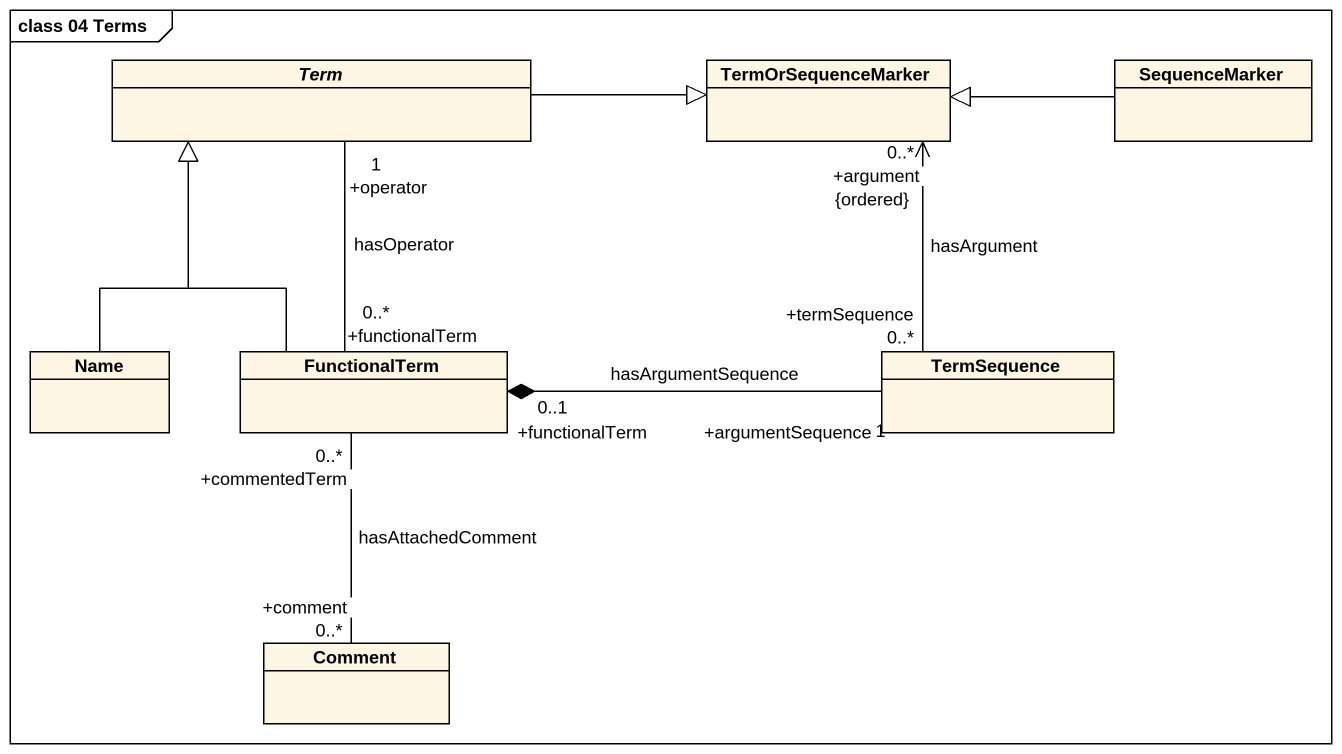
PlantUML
@startuml
mainframe class 04 Terms
hide circle
hide empty members
abstract class Term
class TermOrSequenceMarker
class SequenceMarker
class Name
class FunctionalTerm
class TermSequence
class Comment
Term -right-|> TermOrSequenceMarker
SequenceMarker -left-|> TermOrSequenceMarker
Name -up-|> Term
FunctionalTerm "+functionalTerm\n0..*" -up- "+operator\n1" Term : hasOperator
FunctionalTerm -up-|> Term
FunctionalTerm "+functionalTerm\n0..1" *-right- "+argumentSequence\n1" TermSequence : hasArgumentSequence
TermSequence "0..*\n+termSequence" -up-> "0..*\n+argument\n{ordered}" TermOrSequenceMarker : hasArgument
Comment "+comment\n0..*" -up- "+commentedTerm\n0..*" FunctionalTerm : hasAttachedComment
@enduml
